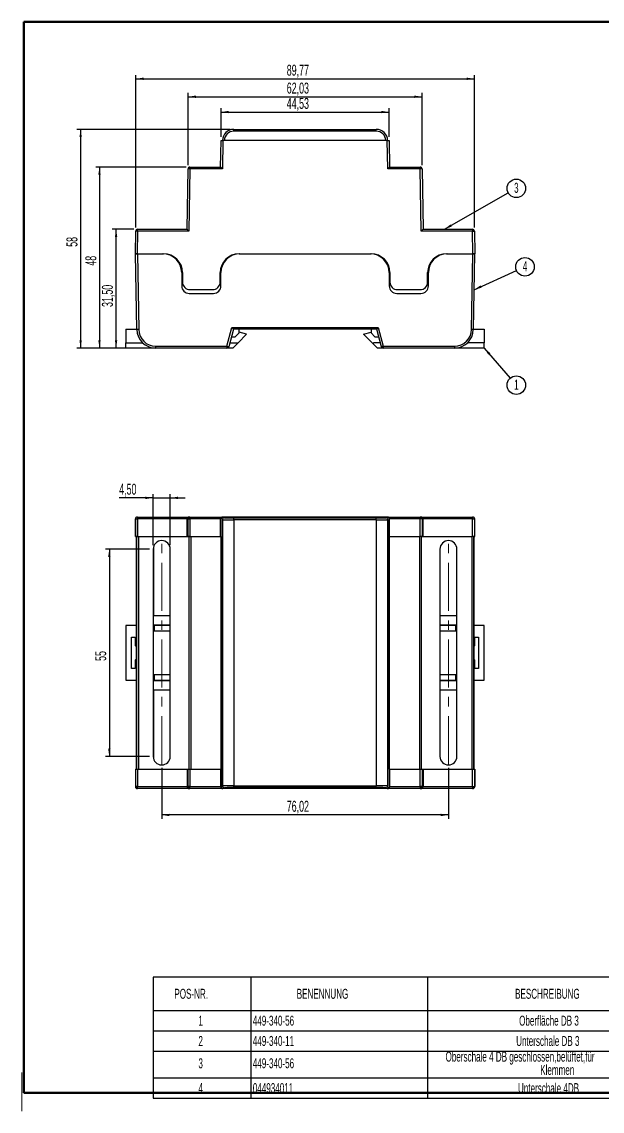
# Model space of a CAD drawing. Header units: millimetres. Extents: x 20 to 416, y 0 to 289.
# Drawn here: x 19.5 to 173.4, y 0.1 to 289 of the extents above; entities that cross this region are included whole.
import ezdxf

# ---------------------------------------------------------------- set-up
doc = ezdxf.new("R2010")
doc.units = ezdxf.units.MM
doc.linetypes.add('CENTERX2', pattern=[20.32, 12.7, -2.54, 2.54, -2.54])
doc.layers.add('5', color=5, linetype='Continuous')
doc.layers.add('RÄNDER', color=7, linetype='Continuous')
doc.layers.add('RAHMEN_DICK', color=7, linetype='Continuous', lineweight=50)
doc.layers.add('SLD-0', color=7, linetype='Continuous', lineweight=50)
doc.styles.add('SLDTEXTSTYLE0', font='TXT', dxfattribs={"width": 0.605})
doc.dimstyles.new('SLDDIMSTYLE0', dxfattribs={"dimtxt": 2.825151, "dimasz": 2.054655, "dimexe": 0, "dimexo": 0.0625, "dimgap": 0.706288, "dimtad": 1, "dimrnd": 1e-09, "dimzin": 12, "dimdsep": 46, "dimtxsty": 'SLDTEXTSTYLE0', "dimsah": 1, "dimcen": 0.09, "dimadec": 0, "dimazin": 3, "dimtfac": 1, "dimtofl": 0, "dimtmove": 0, "dimatfit": 3, "dimfxl": 1, "dimfrac": 2, "dimtolj": 1, "dimtzin": 12, "dimarcsym": 0})
doc.dimstyles.new('SLDDIMSTYLE1', dxfattribs={"dimtxt": 0.18, "dimasz": 2.054655, "dimexe": 0, "dimexo": 0.0625, "dimgap": 0, "dimtad": 0, "dimtih": 1, "dimtoh": 1, "dimdec": 0, "dimrnd": 1e-09, "dimzin": 0, "dimdsep": 46, "dimtxsty": 'Standard', "dimsah": 1, "dimcen": 0.09, "dimadec": 0, "dimazin": 0, "dimtfac": 2.054655, "dimtdec": 0, "dimtofl": 0, "dimtmove": 0, "dimatfit": 3, "dimfxl": 1, "dimfrac": 2, "dimtolj": 1, "dimtzin": 0, "dimarcsym": 0})
doc.dimstyles.new('SLDDIMSTYLE2', dxfattribs={"dimtxt": 2.825151, "dimasz": 2.054655, "dimexe": 0, "dimexo": 0.0625, "dimgap": 0.706288, "dimtad": 1, "dimrnd": 1e-09, "dimzin": 12, "dimdsep": 46, "dimtxsty": 'SLDTEXTSTYLE0', "dimsah": 1, "dimcen": 0.09, "dimadec": 0, "dimazin": 3, "dimtfac": 1, "dimtmove": 0, "dimatfit": 0, "dimfxl": 1, "dimfrac": 2, "dimtolj": 1, "dimtzin": 12, "dimarcsym": 0})

# ---------------------------------------------------------------- blocks, each defined once
blk = doc.blocks.new('SW_TABLEANNOTATION_0')
at = {"layer": '5', "color": 0}
for p, q in [((0, 0), (0, -32.14)), ((174.77, 0), (0, 0)), ((25.88, 0), (25.88, -8.87)), ((72.7, 0), (72.7, -8.87)), ((147.33, 0), (147.33, -8.87)), ((174.77, -32.14), (174.77, 0)), ((0, -8.87), (174.77, -8.87)), ((25.88, -8.87), (25.88, -32.14)), ((72.7, -8.87), (72.7, -32.14)), ((147.33, -8.87), (147.33, -32.14)), ((0, -14.25), (174.77, -14.25)), ((0, -19.64), (174.77, -19.64)), ((0, -26.76), (174.77, -26.76)), ((0, -32.14), (174.77, -32.14))]:
    blk.add_line(p, q, dxfattribs=at)
at = {"layer": '5', "color": 0, "attachment_point": 1, "style": 'SLDTEXTSTYLE0'}
for s, insert, char_height in [('POS-NR.', (5.59, -3.12), 2.646), ('BENENNUNG', (38.02, -3.12), 2.646), ('BESCHREIBUNG', (95.91, -3.12), 2.6458), ('MENGE', (154.58, -3.12), 2.646), ('1', (11.96, -10.25), 2.65), ('449-340-56', (26.38, -10.25), 2.646), ('Oberfläche DB 3', (96.98, -10.25), 2.6458), ('2', (160.07, -10.25), 2.65), ('2', (11.96, -15.63), 2.65), ('449-340-11', (26.38, -15.63), 2.646), ('Unterschale DB 3', (96.2, -15.63), 2.6458), ('2', (160.07, -15.63), 2.65), ('Oberschale 4 DB geschlossen,belüftet,für', (77.48, -19.79), 2.6458), ('3', (11.96, -21.55), 2.65), ('449-340-56', (26.38, -21.55), 2.646), ('1', (160.07, -21.55), 2.65), ('Klemmen', (102.57, -23.31), 2.646), ('4', (11.96, -28.14), 2.65), ('044934011', (26.38, -28.14), 2.646), ('Unterschale 4DB', (96.69, -28.14), 2.6458), ('1', (160.07, -28.14), 2.65)]:
    blk.add_mtext(s, dxfattribs=dict(at, insert=insert, char_height=char_height))
blk = doc.blocks.new('_D')
at = {"layer": '5'}
for p, q in [((49.71, 234.48), (49.71, 274.88)), ((139.48, 234.48), (139.48, 274.88)), ((49.71, 273.88), (139.48, 273.88))]:
    blk.add_line(p, q, dxfattribs=at)
for points in [[(49.71, 273.88), (51.77, 273.57), (51.77, 274.2)], [(139.48, 273.88), (137.42, 274.2), (137.42, 273.57)]]:
    blk.add_solid(points, dxfattribs=at)
at = {"layer": '5', "insert": (89.74, 277.63), "char_height": 2.91, "attachment_point": 1, "style": 'SLDTEXTSTYLE0'}
blk.add_mtext('89,77', dxfattribs=at)
blk = doc.blocks.new('_D_1')
at = {"layer": '5'}
for p, q in [((63.58, 250.98), (63.58, 270.12)), ((63.58, 269.12), (125.61, 269.12)), ((125.61, 250.98), (125.61, 270.12))]:
    blk.add_line(p, q, dxfattribs=at)
for points in [[(63.58, 269.12), (65.64, 268.8), (65.64, 269.44)], [(125.61, 269.12), (123.55, 269.44), (123.55, 268.8)]]:
    blk.add_solid(points, dxfattribs=at)
at = {"layer": '5', "insert": (89.74, 272.87), "char_height": 2.91, "attachment_point": 1, "style": 'SLDTEXTSTYLE0'}
blk.add_mtext('62,03', dxfattribs=at)
blk = doc.blocks.new('_D_2')
at = {"layer": '5'}
for p, q in [((72.33, 258.52), (72.33, 266.06)), ((116.86, 258.52), (116.86, 266.06)), ((72.33, 265.06), (116.86, 265.06))]:
    blk.add_line(p, q, dxfattribs=at)
for points in [[(72.33, 265.06), (74.38, 264.75), (74.38, 265.38)], [(116.86, 265.06), (114.81, 265.38), (114.81, 264.75)]]:
    blk.add_solid(points, dxfattribs=at)
at = {"layer": '5', "insert": (89.74, 268.81), "char_height": 2.91, "attachment_point": 1, "style": 'SLDTEXTSTYLE0'}
blk.add_mtext('44,53', dxfattribs=at)
blk = doc.blocks.new('_D_3')
at = {"layer": '5'}
for p, q in [((49.21, 233.97), (43.5, 233.97)), ((44.5, 202.47), (44.5, 233.97)), ((46.1, 202.47), (43.5, 202.47))]:
    blk.add_line(p, q, dxfattribs=at)
for points in [[(44.5, 233.97), (44.18, 231.92), (44.81, 231.92)], [(44.5, 202.47), (44.81, 204.53), (44.18, 204.53)]]:
    blk.add_solid(points, dxfattribs=at)
at = {"layer": '5', "insert": (40.74, 213.37), "char_height": 2.91, "attachment_point": 1, "rotation": 90, "style": 'SLDTEXTSTYLE0'}
blk.add_mtext('31,50', dxfattribs=at)
blk = doc.blocks.new('_D_4')
at = {"layer": '5'}
for p, q in [((63.08, 250.47), (39.1, 250.47)), ((40.1, 250.47), (40.1, 202.47)), ((53.99, 202.47), (39.1, 202.47))]:
    blk.add_line(p, q, dxfattribs=at)
for points in [[(40.1, 250.47), (39.78, 248.42), (40.41, 248.42)], [(40.1, 202.47), (40.41, 204.53), (39.78, 204.53)]]:
    blk.add_solid(points, dxfattribs=at)
at = {"layer": '5', "insert": (36.34, 224.32), "char_height": 2.91, "attachment_point": 1, "rotation": 90, "style": 'SLDTEXTSTYLE0'}
blk.add_mtext('48', dxfattribs=at)
blk = doc.blocks.new('_D_5')
at = {"layer": '5'}
for p, q in [((74.71, 260.47), (34.1, 260.47)), ((35.1, 260.47), (35.1, 202.47)), ((53.99, 202.47), (34.1, 202.47))]:
    blk.add_line(p, q, dxfattribs=at)
for points in [[(35.1, 260.47), (34.78, 258.42), (35.41, 258.42)], [(35.1, 202.47), (35.41, 204.53), (34.78, 204.53)]]:
    blk.add_solid(points, dxfattribs=at)
at = {"layer": '5', "insert": (31.34, 229.32), "char_height": 2.91, "attachment_point": 1, "rotation": 90, "style": 'SLDTEXTSTYLE0'}
blk.add_mtext('58', dxfattribs=at)
blk = doc.blocks.new('SW_NOTE_1')
at = {"layer": '5', "color": 0}
blk.add_circle((2.25, 1.01), 2.46, dxfattribs=at)
at = {"layer": '5', "color": 0, "insert": (2.26, 2.48), "char_height": 2.65, "attachment_point": 2, "style": 'SLDTEXTSTYLE0'}
blk.add_mtext('4', dxfattribs=at)
blk = doc.blocks.new('SW_NOTE_2')
at = {"layer": '5', "color": 0}
blk.add_circle((2.14, 1.22), 2.46, dxfattribs=at)
at = {"layer": '5', "color": 0, "insert": (2.15, 2.69), "char_height": 2.65, "attachment_point": 2, "style": 'SLDTEXTSTYLE0'}
blk.add_mtext('3', dxfattribs=at)
blk = doc.blocks.new('SW_NOTE_3')
at = {"layer": '5', "color": 0}
blk.add_circle((1.61, -1.86), 2.46, dxfattribs=at)
at = {"layer": '5', "color": 0, "insert": (1.63, -0.4), "char_height": 2.65, "attachment_point": 2, "style": 'SLDTEXTSTYLE0'}
blk.add_mtext('1', dxfattribs=at)
blk = doc.blocks.new('_D_8')
at = {"layer": '5'}
for p, q in [((54.34, 162.75), (45.32, 162.75)), ((54.34, 150.17), (54.34, 163.75)), ((54.34, 162.75), (58.84, 162.75)), ((58.84, 150.17), (58.84, 163.75)), ((58.84, 162.75), (62.79, 162.75))]:
    blk.add_line(p, q, dxfattribs=at)
for points in [[(54.34, 162.75), (52.28, 163.06), (52.28, 162.43)], [(58.84, 162.75), (60.89, 162.43), (60.89, 163.06)]]:
    blk.add_solid(points, dxfattribs=at)
at = {"layer": '5', "insert": (45.32, 166.5), "char_height": 2.91, "attachment_point": 1, "style": 'SLDTEXTSTYLE0'}
blk.add_mtext('4,50', dxfattribs=at)
blk = doc.blocks.new('_D_9')
at = {"layer": '5'}
for p, q in [((53.34, 149.17), (41.71, 149.17)), ((42.71, 149.17), (42.71, 94.17)), ((53.34, 94.17), (41.71, 94.17))]:
    blk.add_line(p, q, dxfattribs=at)
for points in [[(42.71, 149.17), (42.39, 147.11), (43.02, 147.11)], [(42.71, 94.17), (43.02, 96.22), (42.39, 96.22)]]:
    blk.add_solid(points, dxfattribs=at)
at = {"layer": '5', "insert": (38.96, 119.51), "char_height": 2.91, "attachment_point": 1, "rotation": 90, "style": 'SLDTEXTSTYLE0'}
blk.add_mtext('55', dxfattribs=at)
blk = doc.blocks.new('_D_10')
at = {"layer": '5'}
for p, q in [((56.59, 91.17), (56.59, 77.67)), ((132.6, 91.17), (132.6, 77.67)), ((132.6, 78.67), (56.59, 78.67))]:
    blk.add_line(p, q, dxfattribs=at)
for points in [[(56.59, 78.67), (58.64, 78.35), (58.64, 78.98)], [(132.6, 78.67), (130.55, 78.98), (130.55, 78.35)]]:
    blk.add_solid(points, dxfattribs=at)
at = {"layer": '5', "insert": (89.74, 82.42), "char_height": 2.91, "attachment_point": 1, "style": 'SLDTEXTSTYLE0'}
blk.add_mtext('76,02', dxfattribs=at)

msp = doc.modelspace()

# ---------------------------------------------------------------- linework, layer by layer
at = {"color": 7, "linetype": 'Continuous', "lineweight": 25}
for p, q in [((75.709, 259.987), (75.709, 260.474)), ((75.709, 260.474), (113.481, 260.474)), ((113.481, 259.987), (113.481, 260.474)), ((72.196, 250.472), (72.328, 257.524)), ((72.328, 257.524), (72.828, 257.524)), ((72.828, 257.524), (72.686, 249.972)), ((72.71, 257.524), (72.71, 257.527)), ((116.362, 257.524), (72.828, 257.524)), ((73.21, 257.531), (73.209, 257.524)), ((113.481, 259.987), (75.709, 259.987)), ((115.981, 257.524), (115.981, 257.531)), ((116.504, 249.972), (116.362, 257.524)), ((116.362, 257.524), (116.862, 257.524)), ((116.481, 257.527), (116.481, 257.524)), ((116.862, 257.524), (116.995, 250.472)), ((63.302, 233.972), (63.582, 249.981)), ((64.082, 249.972), (63.794, 233.472)), ((64.082, 249.972), (64.082, 250.472)), ((64.082, 250.472), (72.196, 250.472)), ((72.686, 249.972), (64.082, 249.972)), ((125.109, 249.972), (116.504, 249.972)), ((116.995, 250.472), (125.109, 250.472)), ((125.109, 250.472), (125.109, 249.972)), ((125.397, 233.472), (125.109, 249.972)), ((125.609, 249.981), (125.888, 233.972)), ((49.617, 227.472), (49.713, 233.48)), ((50.213, 233.472), (50.117, 227.472)), ((50.213, 233.472), (50.213, 233.972)), ((50.213, 233.972), (63.302, 233.972)), ((63.794, 233.472), (50.213, 233.472)), ((138.978, 233.472), (125.397, 233.472)), ((125.888, 233.972), (138.978, 233.972)), ((138.978, 233.972), (138.978, 233.472)), ((139.074, 227.472), (138.978, 233.472)), ((139.478, 233.48), (139.574, 227.472)), ((50.117, 227.472), (49.617, 227.472)), ((49.989, 207.385), (49.638, 227.472)), ((49.638, 227.472), (50.138, 227.472)), ((50.117, 227.472), (57.1, 227.472)), ((50.138, 227.472), (50.489, 207.393)), ((50.138, 227.472), (56.895, 227.472)), ((73.795, 226.043), (73.795, 226.224)), ((73.8, 226.047), (73.8, 226.228)), ((77.1, 227.472), (112.091, 227.472)), ((77.295, 227.472), (111.895, 227.472)), ((115.395, 226.043), (115.395, 226.224)), ((115.4, 226.22), (115.4, 226.038)), ((132.091, 227.472), (139.074, 227.472)), ((132.295, 227.472), (139.052, 227.472)), ((138.702, 207.393), (139.052, 227.472)), ((139.052, 227.472), (139.553, 227.472)), ((139.574, 227.472), (139.074, 227.472)), ((139.553, 227.472), (139.202, 207.385)), ((61.895, 222.472), (61.895, 218.972)), ((62.1, 222.472), (62.1, 219.972)), ((72.1, 219.972), (72.1, 222.472)), ((72.295, 218.972), (72.295, 222.472)), ((116.895, 222.472), (116.895, 218.972)), ((117.091, 222.472), (117.091, 219.972)), ((127.091, 219.972), (127.091, 222.472)), ((127.295, 218.972), (127.295, 222.472)), ((63.895, 216.972), (70.295, 216.972)), ((64.1, 217.972), (70.1, 217.972)), ((118.895, 216.972), (125.295, 216.972)), ((119.091, 217.972), (125.091, 217.972)), ((47.095, 207.472), (47.095, 203.872)), ((47.095, 207.472), (49.987, 207.472)), ((73.872, 202.972), (75.212, 207.972)), ((75.595, 207.472), (74.355, 202.843)), ((75.059, 205.472), (76.095, 205.472)), ((75.212, 207.972), (113.979, 207.972)), ((113.595, 207.472), (75.595, 207.472)), ((76.095, 205.472), (77.095, 206.472)), ((76.831, 203.872), (79.095, 206.136)), ((77.095, 206.472), (77.095, 207.472)), ((79.095, 206.136), (77.095, 206.672)), ((110.095, 206.136), (112.095, 206.672)), ((112.711, 203.521), (110.095, 206.136)), ((112.095, 207.472), (112.095, 206.472)), ((112.095, 206.472), (113.095, 205.472)), ((113.095, 205.472), (114.131, 205.472)), ((114.836, 202.843), (113.595, 207.472)), ((113.979, 207.972), (115.319, 202.972)), ((139.203, 207.472), (142.095, 207.472)), ((142.095, 207.472), (142.095, 203.872)), ((47.095, 203.872), (51.518, 203.872)), ((47.095, 202.472), (47.095, 203.872)), ((54.988, 202.472), (47.095, 202.472)), ((54.988, 202.972), (73.872, 202.972)), ((54.988, 202.972), (54.988, 202.472)), ((73.872, 202.472), (54.988, 202.472)), ((73.872, 202.972), (73.872, 202.472)), ((75.431, 202.472), (73.872, 202.472)), ((74.63, 203.872), (76.831, 203.872)), ((76.831, 203.872), (75.431, 202.472)), ((114.56, 203.872), (112.711, 203.872)), ((112.711, 203.521), (112.711, 203.872)), ((112.711, 203.521), (113.759, 202.472)), ((115.319, 202.472), (113.759, 202.472)), ((115.319, 202.972), (134.203, 202.972)), ((115.319, 202.972), (115.319, 202.472)), ((134.203, 202.472), (115.319, 202.472)), ((134.203, 202.972), (134.203, 202.472)), ((142.095, 202.472), (134.203, 202.472)), ((142.095, 203.872), (137.673, 203.872)), ((142.095, 202.472), (142.095, 203.872)), ((49.713, 157.166), (49.617, 157.166)), ((49.617, 152.516), (49.617, 157.166)), ((49.713, 157.166), (50.213, 157.166)), ((49.713, 152.516), (49.713, 157.166)), ((50.117, 157.666), (50.213, 157.666)), ((50.213, 157.666), (50.213, 157.166)), ((50.213, 157.666), (63.794, 157.666)), ((63.302, 157.166), (50.213, 157.166)), ((50.213, 157.166), (50.213, 152.516)), ((63.582, 157.166), (63.302, 157.166)), ((63.302, 152.516), (63.302, 157.166)), ((63.582, 152.516), (63.582, 157.166)), ((63.582, 157.166), (64.082, 157.166)), ((63.794, 157.666), (64.082, 157.666)), ((64.082, 157.166), (64.082, 157.666)), ((64.082, 157.666), (72.686, 157.666)), ((64.082, 157.166), (64.082, 152.516)), ((72.196, 157.166), (64.082, 157.166)), ((72.328, 157.166), (72.196, 157.166)), ((72.196, 152.516), (72.196, 157.166)), ((72.328, 152.516), (72.328, 157.166)), ((72.686, 157.666), (72.828, 157.666)), ((72.71, 156.976), (72.71, 86.356)), ((72.71, 156.976), (72.71, 156.976)), ((72.71, 156.976), (72.71, 86.356)), ((116.362, 157.666), (72.828, 157.666)), ((73.209, 157.476), (73.21, 157.476)), ((73.209, 157.476), (115.981, 157.476)), ((75.709, 156.912), (75.709, 157.412)), ((75.709, 157.412), (113.481, 157.412)), ((113.481, 156.912), (75.709, 156.912)), ((75.709, 156.912), (75.709, 86.42)), ((113.481, 156.912), (113.481, 157.412)), ((113.481, 156.912), (113.481, 86.42)), ((115.981, 157.476), (115.981, 157.476)), ((116.362, 157.666), (116.504, 157.666)), ((116.481, 156.976), (116.481, 86.356)), ((116.481, 156.976), (116.481, 156.976)), ((116.481, 156.976), (116.481, 86.356)), ((116.504, 157.666), (125.109, 157.666)), ((116.862, 152.516), (116.862, 157.166)), ((116.995, 157.166), (116.862, 157.166)), ((116.995, 152.516), (116.995, 157.166)), ((125.109, 157.166), (116.995, 157.166)), ((125.109, 157.666), (125.109, 157.166)), ((125.109, 157.666), (125.397, 157.666)), ((125.109, 152.516), (125.109, 157.166)), ((125.609, 157.166), (125.109, 157.166)), ((125.397, 157.666), (138.978, 157.666)), ((125.609, 157.166), (125.609, 152.516)), ((125.888, 157.166), (125.609, 157.166)), ((125.888, 152.516), (125.888, 157.166)), ((138.978, 157.166), (125.888, 157.166)), ((138.978, 157.166), (138.978, 157.666)), ((138.978, 157.666), (139.074, 157.666)), ((138.978, 157.166), (139.478, 157.166)), ((138.978, 152.516), (138.978, 157.166)), ((139.478, 157.166), (139.478, 152.516)), ((139.574, 157.166), (139.478, 157.166)), ((139.574, 152.516), (139.574, 157.166)), ((49.617, 152.516), (49.713, 152.516)), ((50.213, 152.516), (49.713, 152.516)), ((49.837, 152.516), (49.837, 90.816)), ((49.901, 152.516), (49.901, 90.816)), ((50.213, 152.516), (63.302, 152.516)), ((50.398, 152.516), (50.398, 90.816)), ((63.302, 152.516), (63.582, 152.516)), ((64.082, 152.516), (63.582, 152.516)), ((63.789, 152.516), (63.789, 90.816)), ((64.082, 152.516), (72.196, 152.516)), ((64.286, 152.516), (64.286, 90.816)), ((72.196, 152.516), (72.328, 152.516)), ((72.293, 152.516), (72.293, 90.816)), ((72.328, 152.516), (72.43, 152.516)), ((72.43, 152.516), (72.43, 90.816)), ((116.761, 152.516), (116.862, 152.516)), ((116.761, 152.516), (116.761, 90.816)), ((116.862, 152.516), (116.995, 152.516)), ((116.897, 152.516), (116.897, 90.816)), ((116.995, 152.516), (125.109, 152.516)), ((124.904, 152.516), (124.904, 90.816)), ((125.609, 152.516), (125.109, 152.516)), ((125.401, 152.516), (125.401, 90.816)), ((125.609, 152.516), (125.888, 152.516)), ((125.888, 152.516), (138.978, 152.516)), ((138.792, 152.516), (138.792, 90.816)), ((139.478, 152.516), (138.978, 152.516)), ((139.289, 152.516), (139.289, 90.816)), ((139.353, 152.516), (139.353, 90.816)), ((139.478, 152.516), (139.574, 152.516)), ((54.337, 149.166), (54.337, 94.166)), ((58.837, 94.166), (58.837, 149.166)), ((130.353, 149.166), (130.353, 94.166)), ((134.853, 94.166), (134.853, 149.166)), ((58.837, 131.466), (54.337, 131.466)), ((134.853, 131.466), (130.353, 131.466)), ((47.095, 128.921), (47.095, 114.421)), ((49.837, 128.921), (47.095, 128.921)), ((58.837, 129.016), (54.595, 129.016)), ((54.595, 129.016), (54.595, 127.516)), ((58.837, 128.921), (54.595, 128.921)), ((54.595, 127.516), (58.837, 127.516)), ((134.595, 129.016), (130.353, 129.016)), ((134.595, 128.911), (130.353, 128.911)), ((130.353, 127.516), (134.595, 127.516)), ((134.595, 127.516), (134.595, 129.016)), ((142.095, 128.911), (139.353, 128.911)), ((142.095, 114.411), (142.095, 128.911)), ((48.595, 125.821), (49.595, 125.821)), ((48.595, 117.521), (48.595, 125.821)), ((49.595, 125.821), (49.595, 123.542)), ((139.595, 125.811), (140.595, 125.811)), ((139.595, 123.532), (139.595, 125.811)), ((140.595, 125.811), (140.595, 117.511)), ((49.595, 123.542), (49.837, 123.683)), ((139.353, 123.673), (139.595, 123.532)), ((49.595, 119.8), (49.595, 117.521)), ((49.837, 119.659), (49.595, 119.8)), ((139.595, 119.791), (139.353, 119.65)), ((139.595, 117.511), (139.595, 119.791)), ((49.595, 117.521), (48.595, 117.521)), ((58.837, 115.816), (54.595, 115.816)), ((54.595, 115.816), (54.595, 114.316)), ((134.595, 115.816), (130.353, 115.816)), ((134.595, 114.316), (134.595, 115.816)), ((140.595, 117.511), (139.595, 117.511)), ((47.095, 114.421), (49.837, 114.421)), ((54.595, 114.421), (58.837, 114.421)), ((54.595, 114.316), (58.837, 114.316)), ((130.353, 114.411), (134.595, 114.411)), ((130.353, 114.316), (134.595, 114.316)), ((139.353, 114.411), (142.095, 114.411)), ((54.337, 111.866), (58.837, 111.866)), ((130.353, 111.866), (134.853, 111.866)), ((49.617, 90.816), (49.617, 86.166)), ((49.617, 90.816), (49.713, 90.816)), ((49.713, 86.166), (49.713, 90.816)), ((49.713, 90.816), (50.213, 90.816)), ((50.213, 90.816), (50.213, 86.166)), ((50.213, 90.816), (63.302, 90.816)), ((63.302, 90.816), (63.302, 86.166)), ((63.302, 90.816), (63.582, 90.816)), ((63.582, 86.166), (63.582, 90.816)), ((63.582, 90.816), (64.082, 90.816)), ((64.082, 90.816), (64.082, 86.166)), ((64.082, 90.816), (72.196, 90.816)), ((72.196, 90.816), (72.196, 86.166)), ((72.196, 90.816), (72.328, 90.816)), ((72.328, 90.816), (72.328, 86.166)), ((72.328, 90.816), (72.43, 90.816)), ((116.761, 90.816), (116.862, 90.816)), ((116.862, 90.816), (116.862, 86.166)), ((116.862, 90.816), (116.995, 90.816)), ((116.995, 90.816), (116.995, 86.166)), ((116.995, 90.816), (125.109, 90.816)), ((125.109, 86.166), (125.109, 90.816)), ((125.109, 90.816), (125.609, 90.816)), ((125.609, 90.816), (125.609, 86.166)), ((125.609, 90.816), (125.888, 90.816)), ((125.888, 90.816), (125.888, 86.166)), ((125.888, 90.816), (138.978, 90.816)), ((138.978, 86.166), (138.978, 90.816)), ((138.978, 90.816), (139.478, 90.816)), ((139.478, 90.816), (139.478, 86.166)), ((139.478, 90.816), (139.574, 90.816)), ((139.574, 90.816), (139.574, 86.166)), ((49.617, 86.166), (49.713, 86.166)), ((50.213, 86.166), (49.713, 86.166)), ((50.213, 85.666), (50.117, 85.666)), ((50.213, 86.166), (63.302, 86.166)), ((50.213, 85.666), (50.213, 86.166)), ((63.794, 85.666), (50.213, 85.666)), ((63.302, 86.166), (63.582, 86.166)), ((64.082, 86.166), (63.582, 86.166)), ((64.082, 85.666), (63.794, 85.666)), ((64.082, 86.166), (72.196, 86.166)), ((64.082, 85.666), (64.082, 86.166)), ((72.686, 85.666), (64.082, 85.666)), ((72.196, 86.166), (72.328, 86.166)), ((72.828, 85.666), (72.686, 85.666)), ((72.71, 86.356), (72.71, 86.356)), ((116.362, 85.666), (72.828, 85.666)), ((73.209, 85.856), (115.981, 85.856)), ((73.21, 85.856), (73.209, 85.856)), ((75.709, 86.42), (113.481, 86.42)), ((75.709, 85.921), (75.709, 86.42)), ((113.481, 85.921), (75.709, 85.921)), ((113.481, 85.921), (113.481, 86.42)), ((115.981, 85.856), (115.981, 85.856)), ((116.504, 85.666), (116.362, 85.666)), ((116.481, 86.356), (116.481, 86.356)), ((125.109, 85.666), (116.504, 85.666)), ((116.862, 86.166), (116.995, 86.166)), ((116.995, 86.166), (125.109, 86.166)), ((125.609, 86.166), (125.109, 86.166)), ((125.109, 86.166), (125.109, 85.666)), ((125.397, 85.666), (125.109, 85.666)), ((138.978, 85.666), (125.397, 85.666)), ((125.609, 86.166), (125.888, 86.166)), ((125.888, 86.166), (138.978, 86.166)), ((138.978, 86.166), (139.478, 86.166)), ((138.978, 86.166), (138.978, 85.666)), ((139.074, 85.666), (138.978, 85.666)), ((139.478, 86.166), (139.574, 86.166))]:
    msp.add_line(p, q, dxfattribs=at)
at = {"color": 8, "linetype": 'Continuous', "lineweight": 25}
for p, q in [((54.395, 149.674), (54.395, 131.466)), ((134.795, 131.466), (134.795, 149.674)), ((54.395, 111.866), (54.395, 93.659)), ((134.795, 93.659), (134.795, 111.866))]:
    msp.add_line(p, q, dxfattribs=at)
at = {"color": 7, "linetype": 'Continuous', "lineweight": 25, "flags": 128}
for points in [[(64.082, 249.972), (63.984, 249.974), (63.891, 249.975), (63.804, 249.977), (63.728, 249.978), (63.666, 249.979), (63.62, 249.98), (63.592, 249.981), (63.582, 249.981)], [(72.686, 249.972), (72.601, 250.059), (72.519, 250.143), (72.441, 250.222), (72.371, 250.293), (72.31, 250.355), (72.261, 250.405), (72.225, 250.442), (72.203, 250.464), (72.196, 250.472)], [(116.995, 250.472), (116.987, 250.464), (116.965, 250.442), (116.929, 250.405), (116.88, 250.355), (116.82, 250.293), (116.749, 250.222), (116.672, 250.143), (116.589, 250.059), (116.504, 249.972)], [(125.609, 249.981), (125.599, 249.981), (125.571, 249.98), (125.524, 249.979), (125.462, 249.978), (125.386, 249.977), (125.3, 249.975), (125.206, 249.974), (125.109, 249.972)], [(50.213, 233.472), (50.115, 233.474), (50.021, 233.475), (49.935, 233.476), (49.859, 233.478), (49.797, 233.479), (49.751, 233.479), (49.722, 233.48), (49.713, 233.48)], [(63.794, 233.472), (63.708, 233.559), (63.626, 233.643), (63.548, 233.722), (63.478, 233.793), (63.417, 233.855), (63.368, 233.905), (63.332, 233.942), (63.31, 233.964), (63.302, 233.972)], [(125.888, 233.972), (125.881, 233.964), (125.858, 233.942), (125.822, 233.905), (125.773, 233.855), (125.713, 233.793), (125.642, 233.722), (125.565, 233.643), (125.482, 233.559), (125.397, 233.472)], [(138.978, 233.472), (139.075, 233.474), (139.169, 233.475), (139.256, 233.476), (139.331, 233.478), (139.394, 233.479), (139.44, 233.479), (139.468, 233.48), (139.478, 233.48)], [(50.489, 207.393), (50.391, 207.392), (50.297, 207.39), (50.211, 207.389), (50.135, 207.387), (50.073, 207.386), (50.027, 207.385), (49.998, 207.385), (49.989, 207.385)], [(75.212, 207.972), (75.286, 207.874), (75.358, 207.781), (75.425, 207.694), (75.483, 207.618), (75.531, 207.556), (75.566, 207.51), (75.588, 207.482), (75.595, 207.472)], [(113.979, 207.972), (113.904, 207.874), (113.832, 207.781), (113.766, 207.694), (113.708, 207.618), (113.66, 207.556), (113.624, 207.51), (113.603, 207.482), (113.595, 207.472)], [(139.202, 207.385), (139.192, 207.385), (139.164, 207.385), (139.118, 207.386), (139.056, 207.387), (138.98, 207.389), (138.893, 207.39), (138.8, 207.392), (138.702, 207.393)], [(73.872, 202.972), (73.966, 202.947), (74.056, 202.922), (74.14, 202.9), (74.213, 202.88), (74.273, 202.864), (74.318, 202.852), (74.345, 202.845), (74.355, 202.843)], [(115.319, 202.972), (115.225, 202.947), (115.134, 202.922), (115.051, 202.9), (114.977, 202.88), (114.917, 202.864), (114.873, 202.852), (114.845, 202.845), (114.836, 202.843)]]:
    msp.add_lwpolyline(points, dxfattribs=at)
at = {"color": 7, "linetype": 'Continuous', "lineweight": 25}
for centre, radius, start, end in [((75.709, 257.474), 3, 90, 179), ((113.481, 257.474), 3, 1, 90), ((73.001, 252.751), 4.785, 87.50535, 93.49455), ((75.709, 257.487), 2.5, 90, 179), ((113.481, 257.487), 2.5, 1, 90), ((116.189, 252.751), 4.785, 86.50545, 92.49465), ((64.082, 249.972), 0.5, 90, 179), ((125.109, 249.972), 0.5, 1, 90), ((50.213, 233.472), 0.5, 90, 179.08411), ((138.978, 233.472), 0.5, 0.91589, 90), ((56.895, 222.472), 5, 0, 90), ((57.1, 222.472), 5, 0, 90), ((77.1, 222.472), 5, 90, 180), ((77.295, 222.472), 5, 90, 180), ((111.895, 222.472), 5, 0, 90), ((112.091, 222.472), 5, 0, 90), ((132.091, 222.472), 5, 90, 180), ((132.295, 222.472), 5, 90, 180), ((64.1, 219.972), 2, 180, 270), ((70.1, 219.972), 2, 270, 0), ((119.091, 219.972), 2, 180, 270), ((125.091, 219.972), 2, 270, 0), ((63.895, 218.972), 2, 180, 270), ((70.295, 218.972), 2, 270, 0), ((118.895, 218.972), 2, 180, 270), ((125.295, 218.972), 2, 270, 0), ((54.988, 207.472), 5, 181, 270), ((54.988, 207.472), 4.5, 181, 270), ((134.203, 207.472), 4.5, 270, 359), ((134.203, 207.472), 5, 270, 359), ((73.872, 202.972), 0.5, 270, 344.99728), ((115.319, 202.972), 0.5, 195.00272, 270), ((50.213, 157.166), 0.5, 90.00326, 180.00357), ((64.082, 157.166), 0.5, 90.0037, 180.00484), ((73.21, 156.976), 0.5, 90.02472, 179.96397), ((115.981, 156.976), 0.5, 0.03603, 89.97528), ((125.109, 157.166), 0.5, 359.99528, 89.99618), ((138.978, 157.166), 0.5, 359.99576, 89.99698), ((56.587, 149.166), 2.25, 0, 180), ((132.603, 149.166), 2.25, 0, 180), ((56.587, 94.166), 2.25, 180, 0), ((132.603, 94.166), 2.25, 180, 0), ((50.213, 86.166), 0.5, 179.99643, 269.99674), ((64.082, 86.166), 0.5, 179.99516, 269.9963), ((73.21, 86.356), 0.5, 180.03603, 269.97528), ((115.981, 86.356), 0.5, 270.02472, 359.96397), ((125.109, 86.166), 0.5, 270.00382, 0.00472), ((138.978, 86.166), 0.5, 270.00302, 0.00424)]:
    msp.add_arc(centre, radius, start, end, dxfattribs=at)
for centre, major_axis, ratio, start_param, end_param in [((50.117, 157.166), (0.5, 0), 0.9998722, 1.5707963, 3.1415927), ((63.794, 157.166), (0, 0.5), 0.9826973, 0, 1.5707963), ((72.686, 157.166), (0, 0.5), 0.9813647, 0, 1.5707963), ((72.828, 157.166), (0.5, 0), 0.9998231, 1.5707963, 3.1415927), ((73.21, 156.976), (0.277, -0.416), 0.9995052, 2.553877, 4.1242165), ((75.709, 156.977), (3, 0), 0.0218216, 3.1590459, 4.712389), ((75.709, 157.477), (2.5, 0), 0.0261859, 3.1590459, 4.712389), ((113.481, 157.477), (2.5, 0), 0.0261859, 4.712389, 6.265732), ((113.481, 156.977), (3, 0), 0.0218216, 4.712389, 6.265732), ((115.981, 156.976), (0.277, 0.416), 0.9995052, 5.3005614, 6.8709009), ((116.362, 157.166), (0.5, 0), 0.9998231, 0, 1.5707963), ((116.504, 157.166), (0, 0.5), 0.9813647, 4.712389, 6.2831853), ((125.397, 157.166), (0, 0.5), 0.9826973, 4.712389, 6.2831853), ((139.074, 157.166), (0.5, 0), 0.9998722, 0, 1.5707963), ((50.117, 86.166), (0.5, 0), 0.9998722, 3.1415927, 4.712389), ((63.794, 86.166), (0, 0.5), 0.9826973, 1.5707963, 3.1415927), ((72.686, 86.166), (0, 0.5), 0.9813647, 1.5707963, 3.1415927), ((72.828, 86.166), (0.5, 0), 0.9998231, 3.1415927, 4.712389), ((75.709, 86.355), (3, 0), 0.0218216, 1.5707963, 3.1241394), ((73.21, 86.356), (0.277, 0.416), 0.9995052, 2.1589688, 3.7293083), ((75.709, 85.855), (2.5, 0), 0.0261859, 1.5707963, 3.1241394), ((113.481, 86.355), (3, 0), 0.0218216, 0.0174533, 1.5707963), ((113.481, 85.855), (2.5, 0), 0.0261859, 0.0174533, 1.5707963), ((115.981, 86.356), (0.277, -0.416), 0.9995052, 5.6954697, 7.2658092), ((116.362, 86.166), (0.5, 0), 0.9998231, 4.712389, 6.2831853), ((116.504, 86.166), (0, 0.5), 0.9813647, 3.1415927, 4.712389), ((125.397, 86.166), (0, 0.5), 0.9826973, 3.1415927, 4.712389), ((139.074, 86.166), (0.5, 0), 0.9998722, 4.712389, 6.2831853)]:
    msp.add_ellipse(centre, major_axis=major_axis, ratio=ratio, start_param=start_param, end_param=end_param, dxfattribs=at)
at = {"layer": '5', "linetype": 'CENTERX2', "lineweight": 18}
for p, q in [((56.587, 92.166), (56.587, 151.166)), ((132.603, 92.166), (132.603, 151.166))]:
    msp.add_line(p, q, dxfattribs=at)
at = {"layer": 'RAHMEN_DICK'}
for p, q in [((20, 289), (20, 5)), ((20, 5), (416.5, 5)), ((127.3, 5), (416.5, 5)), ((127.3, 5), (416.5, 5))]:
    msp.add_line(p, q, dxfattribs=at)
at = {"layer": 'RÄNDER', "lineweight": 18}
msp.add_line((19.5, 0.1), (19.5, 10.323), dxfattribs=at)
at = {"layer": 'SLD-0'}
msp.add_line((416.5, 289), (20, 289), dxfattribs=at)

# ---------------------------------------------------------------- block references
at = {"layer": '5'}
for name, p in [('SW_NOTE_2', (148.457, 243.603)), ('SW_NOTE_1', (150.639, 223.003)), ('SW_NOTE_3', (148.986, 194.507)), ('SW_TABLEANNOTATION_0', (54.363, 35.685))]:
    msp.add_blockref(name, p, dxfattribs=at)

# ---------------------------------------------------------------- dimensions: what is measured, and where the dimension line sits
for base, p1, p2, dimstyle, picture, middle in [((139.4779, 273.882), (49.7126, 233.4799), (139.4779, 233.4799), 'SLDDIMSTYLE0', '_D', (94.5953, 273.882)), ((125.609, 269.119), (63.582, 249.981), (125.609, 249.981), 'SLDDIMSTYLE0', '_D_1', (94.595, 269.119)), ((116.862, 265.061), (72.328, 257.524), (116.862, 257.524), 'SLDDIMSTYLE0', '_D_2', (94.595, 265.061)), ((58.837, 162.746), (54.337, 149.166), (58.837, 149.166), 'SLDDIMSTYLE2', '_D_8', (49.091, 162.746)), ((56.587, 78.666), (132.603, 92.166), (56.587, 92.166), 'SLDDIMSTYLE0', '_D_10', (94.595, 78.666))]:
    dim = msp.add_linear_dim(base=base, p1=p1, p2=p2, dimstyle=dimstyle, dxfattribs=at)
    dim.commit()
    dim.dimension.update_dxf_attribs({"geometry": picture, "text_midpoint": middle, "dimtype": 160})
for base, p1, p2, picture, middle in [((35.095, 202.472), (75.709, 260.474), (54.988, 202.472), '_D_5', (35.095, 231.473)), ((40.095, 202.472), (64.082, 250.472), (54.988, 202.472), '_D_4', (40.095, 226.472)), ((44.495, 233.972), (47.095, 202.472), (50.213, 233.972), '_D_3', (44.495, 218.222)), ((42.708, 94.166), (54.337, 149.166), (54.337, 94.166), '_D_9', (42.708, 121.666))]:
    dim = msp.add_linear_dim(base=base, p1=p1, p2=p2, angle=90, dimstyle='SLDDIMSTYLE0', dxfattribs=at)
    dim.commit()
    dim.dimension.update_dxf_attribs({"geometry": picture, "text_midpoint": middle, "dimtype": 160})

# ---------------------------------------------------------------- leaders
for points in [[(131.533, 233.972), (148.457, 243.603)], [(139.386, 217.933), (150.639, 223.003)], [(142.095, 202.472), (148.986, 194.507)]]:
    msp.add_leader(points, dimstyle='SLDDIMSTYLE1', dxfattribs=at)

doc.saveas('drawing.dxf')
